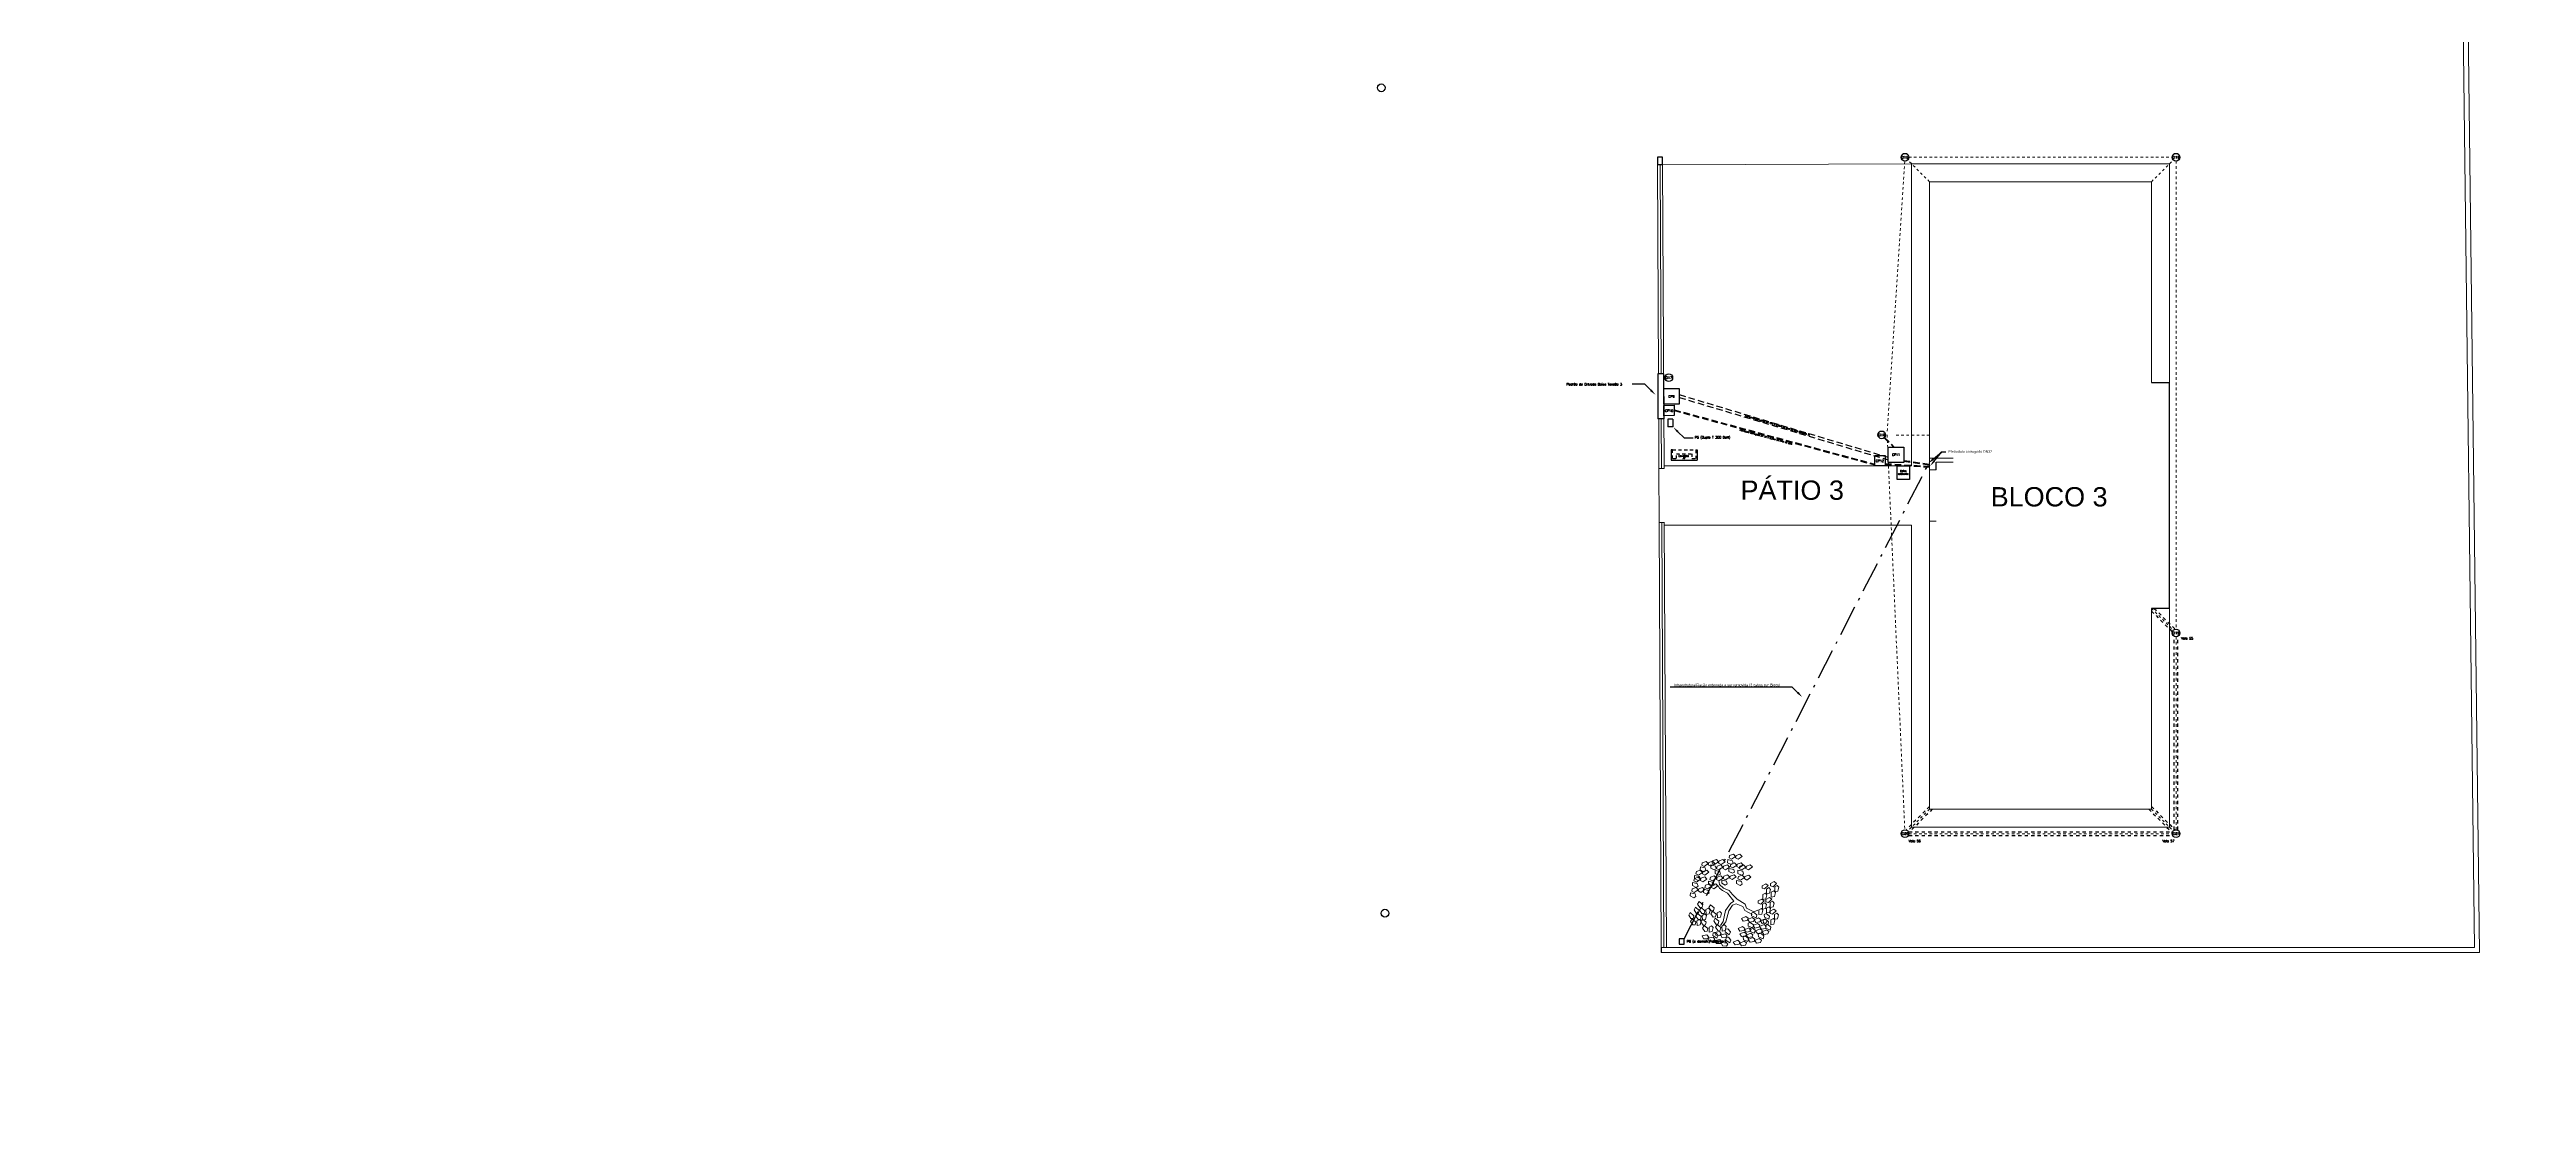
# Model space of a CAD drawing. Extents: x 0 to 11638, y -6007 to 0.
# Drawn here: x 9517.8 to 9614, y -3641.1 to -3599.5 of the extents above; entities that cross this region are included whole.
import ezdxf
from ezdxf import colors
from ezdxf.entities.mleader import LeaderData, LeaderLine
from ezdxf.math import Vec2, Vec3

# ---------------------------------------------------------------- set-up
doc = ezdxf.new("R2010")
doc.units = 0
for name, pattern in [('ACAD_ISO02W100', [15, 12, -3]), ('ACAD_ISO10W100', [18, 12, -3, 0, -3]), ('CACHE', [0.375, 0.25, -0.125]), ('DASHED', [0.25, 0.125, -0.125]), ('HIDDEN2', [0.1875, 0.125, -0.0625])]:
    doc.linetypes.add(name, pattern=pattern)
doc.layers.get('0').update_dxf_attribs({"linetype": 'CONTINUOUS'})
for name, color, linetype, lineweight in [('ARQ - Alvenaria Alta', 251, 'CONTINUOUS', 13), ('ARQ - Alvenaria Média-Baixa', 252, 'CONTINUOUS', 20), ('ARQ - Grades', 1, 'CONTINUOUS', 15), ('ARQ - Guias Calçadas Sarjetas', 254, 'CONTINUOUS', 20), ('ARQ - Textos', 4, 'CONTINUOUS', 5), ('arvore', 92, 'CONTINUOUS', 0), ('CANTEIRO', 7, 'CONTINUOUS', 0), ('ELE-FIXADOR GELCAM', 160, 'CONTINUOUS', 20), ('Elétrica', 30, 'CONTINUOUS', 20), ('Hidrossanitário - Água Fria', 5, 'CONTINUOUS', 5), ('Lógica - Dados Telefonia CFTV', 3, 'CONTINUOUS', 5)]:
    doc.layers.add(name, color=color, linetype=linetype, lineweight=lineweight)
doc.layers.add('ARQ - Cotas', color=1, linetype='CONTINUOUS')
doc.layers.add('ARQ - Desnível Terreno', color=14, linetype='CONTINUOUS')
doc.styles.add('ROMANS', font='romans.shx', dxfattribs={"height": 0.3})
doc.styles.get("Standard").update_dxf_attribs({"font": 'arial.ttf', "height": 0.15})

# ---------------------------------------------------------------- blocks, each defined once
blk = doc.blocks.new('L', base_point=(1.368, 0.591))
for p, q in [((1.281, 0.65), (1.312, 0.675)), ((1.294, 0.6), (1.281, 0.65)), ((1.312, 0.675), (1.342, 0.621)), ((1.275, 0.567), (1.306, 0.592)), ((1.288, 0.517), (1.275, 0.567)), ((1.317, 0.508), (1.288, 0.517)), ((1.322, 0.591), (1.294, 0.6)), ((1.306, 0.592), (1.336, 0.538)), ((1.336, 0.538), (1.317, 0.508)), ((1.342, 0.621), (1.322, 0.591)), ((1.337, 0.489), (1.356, 0.548)), ((1.376, 0.484), (1.337, 0.489)), ((1.356, 0.548), (1.391, 0.554)), ((1.404, 0.527), (1.376, 0.484)), ((1.391, 0.554), (1.404, 0.527))]:
    blk.add_line(p, q)
blk = doc.blocks.new('xdh')
at = {"layer": 'arvore', "color": 62}
for p, q in [((591747.804, 7668453.91), (591747.883, 7668454.033)), ((591747.883, 7668454.033), (591747.971, 7668454.089)), ((591747.9, 7668453.882), (591748.032, 7668454.042)), ((591747.971, 7668454.089), (591748.006, 7668454.192)), ((591748.032, 7668454.042), (591748.181, 7668454.089)), ((591746.604, 7668453.676), (591746.437, 7668453.789)), ((591746.604, 7668453.779), (591746.446, 7668453.873)), ((591747.042, 7668453.723), (591746.604, 7668453.779)), ((591747.033, 7668453.601), (591746.604, 7668453.676)), ((591747.27, 7668453.479), (591747.033, 7668453.601)), ((591747.331, 7668453.563), (591747.042, 7668453.723)), ((591747.252, 7668453.075), (591747.103, 7668452.981)), ((591747.331, 7668453.338), (591747.252, 7668453.075)), ((591747.331, 7668453.338), (591747.27, 7668453.479)), ((591747.427, 7668453.441), (591747.331, 7668453.563)), ((591747.515, 7668453.319), (591747.348, 7668452.99)), ((591747.427, 7668453.441), (591747.716, 7668453.704)), ((591747.515, 7668453.319), (591747.681, 7668453.507)), ((591747.681, 7668453.507), (591747.822, 7668453.657)), ((591747.716, 7668453.704), (591747.804, 7668453.91)), ((591747.822, 7668453.657), (591747.9, 7668453.882)), ((591747.103, 7668452.981), (591746.98, 7668452.681)), ((591747.199, 7668452.925), (591747.086, 7668452.634)), ((591747.086, 7668452.634), (591747.156, 7668452.483)), ((591747.348, 7668452.99), (591747.199, 7668452.925))]:
    blk.add_line(p, q, dxfattribs=at)
for p, xscale, yscale, zscale, rotation in [((591746.683, 7668454.821), 3.047999999999999, 3.047999999999999, 3.047999999999999, 295.0165150851705), ((591746.91, 7668454.633), 3.047999999999999, 3.047999999999999, 3.047999999999999, 295.0165150851705), ((591747.567, 7668454.821), 3.047999999999999, 3.047999999999999, 3.047999999999999, 190.1248425347958), ((591747.979, 7668454.774), 3.047999999999999, 3.047999999999999, 3.047999999999999, 190.1248425347958), ((591748.251, 7668454.718), 3.047999999999999, 3.047999999999999, 3.047999999999999, 190.1248425347958), ((591745.955, 7668453.742), 3.048, 3.048, 3.048, 347.8021081598379), ((591746.096, 7668454.258), 3.048, 3.048, 3.048, 347.8021081598379), ((591746.271, 7668453.789), 3.048, 3.048, 3.048, 347.8021081598379), ((591746.472, 7668454.333), 3.047999999999999, 3.047999999999999, 3.047999999999999, 295.0165150851705), ((591746.551, 7668453.835), 3.047999999999999, 3.047999999999999, 3.047999999999999, 295.0165150851705), ((591747.051, 7668454.061), 3.047999999999999, 3.047999999999999, 3.047999999999999, 295.0165150851705), ((591747.147, 7668454.511), 3.047999999999999, 3.047999999999999, 3.047999999999999, 295.0165150851705), ((591747.751, 7668454.324), 3.047999999999999, 3.047999999999999, 3.047999999999999, 190.1248425347958), ((591748.076, 7668454.155), 3.047999999999999, 3.047999999999999, 3.047999999999999, 190.1248425347958), ((591748.163, 7668453.648), 3.047999999999999, 3.047999999999999, 3.047999999999999, 190.1248425347958), ((591748.522, 7668453.939), 3.047999999999999, 3.047999999999999, 3.047999999999999, 190.1248425347958), ((591748.61, 7668454.521), 3.047999999999999, 3.047999999999999, 3.047999999999999, 190.1248425347958), ((591748.715, 7668454.126), 3.047999999999999, 3.047999999999999, 3.047999999999999, 190.1248425347958), ((591748.198, 7668453.075), 3.047999999999999, 3.047999999999999, 3.047999999999999, 190.1248425347958), ((591748.601, 7668453.056), 3.047999999999999, 3.047999999999999, 3.047999999999999, 190.1248425347958), ((591748.645, 7668453.413), 3.047999999999999, 3.047999999999999, 3.047999999999999, 190.1248425347958), ((591748.978, 7668453.488), 3.047999999999999, 3.047999999999999, 3.047999999999999, 190.1248425347958), ((591746.945, 7668451.977), 3.048, 3.048, 3.048, 66.16076666471405), ((591747.296, 7668452.474), 3.048, 3.048, 3.048, 66.16076666471405), ((591747.384, 7668452.183), 3.048, 3.048, 3.048, 66.16076666471405), ((591747.9, 7668452.371), 3.048, 3.048, 3.048, 66.16076666471405), ((591748.014, 7668452.052), 3.048, 3.048, 3.048, 66.16076666471405)]:
    blk.add_blockref('L', p, dxfattribs=dict(at, xscale=xscale, yscale=yscale, zscale=zscale, rotation=rotation))
at = {"layer": 'arvore', "color": 62, "xscale": 3.047999999999999, "yscale": 3.047999999999999, "zscale": 3.047999999999999}
for p in [(591746.008, 7668453.066), (591746.35, 7668452.84), (591746.551, 7668452.925), (591746.954, 7668452.831), (591746.166, 7668452.493), (591746.525, 7668452.24), (591746.726, 7668452.352), (591746.945, 7668452.333)]:
    blk.add_blockref('L', p, dxfattribs=at)

msp = doc.modelspace()

# ---------------------------------------------------------------- linework, layer by layer
at = {"ltscale": 0.01, "transparency": 33554684}
for p, q in [((9599.429, -3612.471), (9600.134, -3612.471)), ((9600.134, -3621.241), (9600.134, -3612.471)), ((9600.134, -3621.241), (9599.429, -3621.241))]:
    msp.add_line(p, q, dxfattribs=at)
at = {"lineweight": -2}
for p, q in [((9591.059, -3615.856), (9591.059, -3615.556)), ((9589.549, -3616.236), (9589.549, -3615.706)), ((9589.549, -3615.706), (9590.029, -3615.706)), ((9590.029, -3616.236), (9589.549, -3616.236)), ((9590.029, -3615.706), (9590.029, -3616.236)), ((9590.809, -3615.72), (9590.809, -3615.67)), ((9580.386, -3634.415), (9580.386, -3634.615))]:
    msp.add_line(p, q, dxfattribs=at)
at = {"layer": 'ARQ - Alvenaria Alta'}
for p, q in [((9611.972, -3634.415), (9610.768, -3535.333)), ((9612.174, -3634.615), (9610.965, -3535.131)), ((9591.059, -3615.856), (9590.809, -3615.856)), ((9591.059, -3617.856), (9590.809, -3617.856)), ((9611.972, -3634.415), (9580.386, -3634.415)), ((9612.174, -3634.615), (9580.387, -3634.615)), ((9612.173, -3634.415), (9612.172, -3634.415))]:
    msp.add_line(p, q, dxfattribs=at)
at = {"layer": 'ARQ - Alvenaria Alta', "lineweight": -2}
for p, q in [((9580.438, -3603.717), (9580.238, -3603.718)), ((9580.238, -3603.718), (9580.239, -3604.018)), ((9580.439, -3604.017), (9580.239, -3604.018)), ((9580.439, -3604.017), (9580.439, -3603.717))]:
    msp.add_line(p, q, dxfattribs=at)
at = {"layer": 'ARQ - Alvenaria Alta', "ltscale": 0.01, "transparency": 33554684}
for p, q in [((9590.809, -3629.041), (9590.809, -3604.671)), ((9590.809, -3604.671), (9599.429, -3604.671)), ((9599.429, -3612.471), (9599.429, -3604.671)), ((9590.809, -3615.406), (9591.726, -3615.406)), ((9591.059, -3615.556), (9591.726, -3615.556)), ((9599.429, -3629.041), (9599.429, -3621.241)), ((9599.429, -3629.041), (9590.809, -3629.041))]:
    msp.add_line(p, q, dxfattribs=at)
at = {"layer": 'ARQ - Alvenaria Média-Baixa'}
for p, q in [((9580.278, -3612.132), (9580.239, -3604.018)), ((9580.496, -3615.806), (9580.439, -3604.017)), ((9580.296, -3615.807), (9580.287, -3613.875)), ((9580.501, -3615.806), (9580.296, -3615.807)), ((9580.507, -3617.906), (9580.302, -3617.905)), ((9580.386, -3634.415), (9580.306, -3617.906)), ((9580.586, -3634.415), (9580.506, -3617.906))]:
    msp.add_line(p, q, dxfattribs=at)
at = {"layer": 'ARQ - Alvenaria Média-Baixa', "lineweight": -2}
for p, q in [((9580.826, -3615.086), (9580.776, -3615.086)), ((9580.776, -3615.086), (9580.776, -3615.486)), ((9580.776, -3615.486), (9581.776, -3615.486)), ((9581.726, -3615.086), (9581.776, -3615.086)), ((9581.776, -3615.086), (9581.776, -3615.486))]:
    msp.add_line(p, q, dxfattribs=at)
at = {"layer": 'ARQ - Alvenaria Média-Baixa', "linetype": 'HIDDEN2', "lineweight": -2}
for p, q in [((9580.826, -3615.426), (9580.826, -3615.086)), ((9580.826, -3615.086), (9581.726, -3615.086)), ((9580.826, -3615.426), (9580.976, -3615.426)), ((9580.976, -3615.426), (9580.976, -3615.236)), ((9580.976, -3615.236), (9581.576, -3615.236)), ((9581.576, -3615.236), (9581.576, -3615.426)), ((9581.576, -3615.426), (9581.726, -3615.426)), ((9581.726, -3615.086), (9581.726, -3615.426))]:
    msp.add_line(p, q, dxfattribs=at)
at = {"layer": 'ARQ - Cotas', "lineweight": -2}
for p, q in [((9581.277, -3634.082), (9581.077, -3634.082)), ((9581.077, -3634.082), (9581.077, -3634.282)), ((9581.077, -3634.282), (9581.277, -3634.282)), ((9581.277, -3634.282), (9581.277, -3634.082))]:
    msp.add_line(p, q, dxfattribs=at)
at = {"layer": 'ARQ - Desnível Terreno', "linetype": 'DASHED', "lineweight": -2}
for p, q in [((9599.429, -3621.347), (9600.224, -3622.142)), ((9599.535, -3621.241), (9600.33, -3622.036)), ((9600.308, -3629.845), (9600.308, -3622.345)), ((9600.458, -3629.845), (9600.458, -3622.345)), ((9590.809, -3628.935), (9589.907, -3629.836)), ((9590.915, -3629.041), (9590.013, -3629.942)), ((9599.323, -3629.041), (9600.224, -3629.942)), ((9599.429, -3628.935), (9600.33, -3629.836)), ((9590.004, -3629.92), (9600.233, -3629.92)), ((9590.004, -3630.07), (9600.233, -3630.07))]:
    msp.add_line(p, q, dxfattribs=at)
at = {"layer": 'ARQ - Grades'}
for p, q in [((9580.339, -3604.018), (9580.38, -3612.131)), ((9580.389, -3613.874), (9580.399, -3615.806)), ((9580.486, -3634.415), (9580.405, -3617.905))]:
    msp.add_line(p, q, dxfattribs=at)
at = {"layer": 'ARQ - Guias Calçadas Sarjetas', "ltscale": 0.01, "transparency": 33554684}
for p, q in [((9590.109, -3603.971), (9580.439, -3604.017)), ((9590.109, -3603.971), (9600.129, -3603.971)), ((9590.109, -3615.706), (9590.109, -3603.971)), ((9600.129, -3612.471), (9600.129, -3603.971)), ((9580.296, -3615.807), (9580.306, -3617.906)), ((9590.109, -3615.706), (9580.496, -3615.706)), ((9590.109, -3618.006), (9580.507, -3618.006)), ((9590.109, -3629.741), (9590.109, -3618.006)), ((9600.129, -3629.741), (9600.129, -3621.241)), ((9600.129, -3629.741), (9590.109, -3629.741))]:
    msp.add_line(p, q, dxfattribs=at)
at = {"layer": 'ELE-FIXADOR GELCAM', "color": 6, "linetype": 'ACAD_ISO02W100', "ltscale": 0.001}
for p, q in [((9589.168, -3614.356), (9589.844, -3603.866)), ((9590.809, -3604.671), (9589.96, -3603.822)), ((9590.004, -3603.716), (9600.233, -3603.716)), ((9599.429, -3604.671), (9600.277, -3603.822)), ((9600.383, -3603.866), (9600.383, -3622.045)), ((9589.159, -3614.506), (9589.847, -3629.845)), ((9590.809, -3614.509), (9589.409, -3614.509)), ((9599.429, -3621.241), (9600.277, -3622.089)), ((9600.383, -3629.845), (9600.383, -3622.345)), ((9590.809, -3629.041), (9589.96, -3629.889)), ((9599.429, -3629.041), (9600.277, -3629.889)), ((9590.004, -3629.995), (9600.233, -3629.995))]:
    msp.add_line(p, q, dxfattribs=at)
at = {"layer": 'Elétrica', "lineweight": -2}
for p, q in [((9580.478, -3612.131), (9580.248, -3612.132)), ((9580.248, -3612.132), (9580.257, -3613.875)), ((9580.478, -3612.131), (9580.487, -3613.874)), ((9580.483, -3612.703), (9581.083, -3612.703)), ((9580.483, -3613.303), (9580.483, -3612.703)), ((9581.083, -3612.703), (9581.083, -3613.303)), ((9581.083, -3613.303), (9580.483, -3613.303)), ((9580.487, -3613.874), (9580.257, -3613.875)), ((9580.836, -3613.897), (9580.636, -3613.898)), ((9580.636, -3613.898), (9580.638, -3614.185)), ((9580.838, -3614.184), (9580.638, -3614.185)), ((9580.836, -3613.897), (9580.838, -3614.184)), ((9589.203, -3614.974), (9589.803, -3614.974)), ((9589.203, -3615.574), (9589.203, -3614.974)), ((9589.803, -3615.574), (9589.203, -3615.574)), ((9589.803, -3614.974), (9589.803, -3615.574))]:
    msp.add_line(p, q, dxfattribs=at)
at = {"layer": 'Elétrica', "linetype": 'CACHE', "lineweight": -2}
for p, q in [((9581.083, -3612.94), (9589.203, -3615.374)), ((9581.083, -3613.046), (9589.203, -3615.474)), ((9589.05, -3614.615), (9589.409, -3614.974)), ((9589.064, -3614.601), (9589.437, -3614.974)), ((9589.803, -3615.524), (9590.809, -3615.67)), ((9589.807, -3615.492), (9590.809, -3615.638))]:
    msp.add_line(p, q, dxfattribs=at)
at = {"layer": 'Elétrica', "linetype": 'ACAD_ISO10W100', "lineweight": -2, "ltscale": 0.1}
msp.add_line((9581.277, -3634.082), (9590.809, -3615.556), dxfattribs=at)
at = {"layer": 'Elétrica', "lineweight": -2}
for centre in [(9569.51, -3601.02), (9589.854, -3603.716), (9600.383, -3603.716), (9580.679, -3612.28), (9588.951, -3614.502), (9600.383, -3622.195), (9589.854, -3629.995), (9600.383, -3629.995), (9569.654, -3633.083)]:
    msp.add_circle(centre, 0.15, dxfattribs=at)
at = {"layer": 'Lógica - Dados Telefonia CFTV', "lineweight": -2}
for p, q in [((9580.486, -3613.356), (9580.886, -3613.354)), ((9580.488, -3613.756), (9580.486, -3613.356)), ((9580.886, -3613.354), (9580.888, -3613.754)), ((9580.888, -3613.754), (9580.488, -3613.756)), ((9588.679, -3615.706), (9588.679, -3615.306)), ((9588.679, -3615.306), (9589.079, -3615.306)), ((9589.079, -3615.306), (9589.079, -3615.706)), ((9589.079, -3615.706), (9588.679, -3615.706))]:
    msp.add_line(p, q, dxfattribs=at)
at = {"layer": 'Lógica - Dados Telefonia CFTV', "linetype": 'CACHE', "lineweight": -2}
for p, q in [((9580.886, -3613.525), (9588.679, -3615.64)), ((9580.887, -3613.559), (9588.679, -3615.672)), ((9589.079, -3615.648), (9590.809, -3615.752)), ((9589.081, -3615.617), (9590.809, -3615.72))]:
    msp.add_line(p, q, dxfattribs=at)

# ---------------------------------------------------------------- block references
at = {"layer": 'CANTEIRO', "rotation": 85.08863919814387}
msp.add_blockref('xdh', (7599218.539, -1249738.005), dxfattribs=at)

# ---------------------------------------------------------------- texts
at = {"lineweight": -2, "insert": (9589.078, -3615.869), "char_height": 0.0675, "attachment_point": 1, "style": 'ROMANS'}
msp.add_mtext_dynamic_manual_height_columns('\\pxqc;Caixa\\Pexistente', width=1.41912, gutter_width=13.5, heights=[0], dxfattribs=at)
at = {"layer": 'ARQ - Desnível Terreno', "linetype": 'ByBlock', "char_height": 0.09, "style": 'ROMANS'}
for s, insert, attachment_point in [('Vala 55', (9601.047, -3622.36), 3), ('Vala 56', (9590, -3630.232), 1), ('Vala 57', (9599.855, -3630.232), 1)]:
    msp.add_mtext_dynamic_manual_height_columns(s, width=1.97206, gutter_width=18, heights=[0], dxfattribs=dict(at, insert=insert, attachment_point=attachment_point))
at = {"layer": 'ARQ - Textos', "linetype": 'Continuous', "char_height": 0.75, "attachment_point": 1}
for s, insert in [('PÁTIO 3', (9583.466, -3616.275)), ('BLOCO 3', (9593.182, -3616.532))]:
    msp.add_mtext_dynamic_manual_height_columns(s, width=40.70825, gutter_width=10.045, heights=[0], dxfattribs=dict(at, insert=insert))
at = {"layer": 'Elétrica', "linetype": 'ByBlock', "char_height": 0.09, "attachment_point": 1, "style": 'ROMANS'}
for s, width, insert in [('CI15', 1.89216, (9589.711, -3603.673)), ('CI16', 1.89216, (9600.244, -3603.673)), ('Padrão de Entrada Baixa Tensão 3', 2.50495, (9576.708, -3612.488)), ('CI17', 1.89216, (9580.545, -3612.237)), ('CP9', 1.89216, (9580.667, -3612.966)), ('P5 (Duplo T 300 DaN)', 1.97206, (9581.688, -3614.551)), ('CI18', 1.89216, (9588.819, -3614.458)), ('CP11', 1.89216, (9589.351, -3615.228)), ('CI19', 1.89216, (9600.244, -3622.152)), ('CI20', 1.89216, (9589.728, -3629.952)), ('CI21', 1.89216, (9600.257, -3629.952)), ('P6 (a demolir/reaterrar)', 1.97206, (9581.378, -3634.131))]:
    msp.add_mtext_dynamic_manual_height_columns(s, width=width, gutter_width=18, heights=[0], dxfattribs=dict(at, insert=insert))
at = {"layer": 'Elétrica', "linetype": 'ByBlock', "insert": (9583.656, -3613.723), "char_height": 0.05625, "attachment_point": 1, "rotation": 343.31443, "style": 'ROMANS'}
msp.add_mtext_dynamic_manual_height_columns('Eletroduto corrugado DN 100 a 0,35m do nível do solo (circuito 3)', width=3.099, gutter_width=11.25, heights=[0], dxfattribs=at)
at = {"layer": 'Hidrossanitário - Água Fria', "linetype": 'ByBlock', "char_height": 0.072, "attachment_point": 1, "style": 'ROMANS'}
for s, insert in [('Cavalete', (9581.055, -3615.281)), ('AF', (9581.22, -3615.377))]:
    msp.add_mtext_dynamic_manual_height_columns(s, width=1.57765, gutter_width=14.4, heights=[0], dxfattribs=dict(at, insert=insert))
at = {"layer": 'Lógica - Dados Telefonia CFTV', "linetype": 'ByBlock', "char_height": 0.09, "attachment_point": 1, "style": 'ROMANS'}
for s, insert in [('CP10', (9580.532, -3613.521)), ('CP12', (9588.721, -3615.468))]:
    msp.add_mtext_dynamic_manual_height_columns(s, width=1.89216, gutter_width=18, heights=[0], dxfattribs=dict(at, insert=insert))
at = {"layer": 'Lógica - Dados Telefonia CFTV', "linetype": 'ByBlock', "insert": (9583.448, -3614.279), "char_height": 0.05625, "attachment_point": 1, "rotation": 344.8197, "style": 'ROMANS'}
msp.add_mtext_dynamic_manual_height_columns('Eletroduto corrugado DN 32 a 0,35m do nível do solo', width=2.85638, gutter_width=11.25, heights=[0], dxfattribs=at)

# ---------------------------------------------------------------- leaders
at = {"lineweight": -2}
ml = msp.add_multileader_mtext('Standard', dxfattribs=at)
ml.set_content(' ', color=256, style='STANDARD')
ml.set_leader_properties(color=256, linetype='BYLAYER', lineweight=-1)
ml.build(insert=Vec2(0, 0))
ml.multileader.update_dxf_attribs({"text_right_attachment_type": 6, "dogleg_length": 0.36, "arrow_head_size": 0.25})
ctx = ml.context
ctx.base_point, ctx.char_height, ctx.arrow_head_size, ctx.landing_gap_size, ctx.plane_origin = Vec3(9579.148, -3612.481), 0.1, 0.25, 0.1, Vec3(9580.163, -3612.948)
ctx.right_attachment, ctx.text_align_type = 6, 2
notes = []
notes.append((ctx, [(0, (1, 1, 0), (9579.746, -3612.531), (-1, 0), 0.36, [(0, [(9580.163, -3612.948)], 0, [])])]))
ctx.mtext.insert, ctx.mtext.alignment, ctx.mtext.flow_direction = Vec3(9579.286, -3612.431), 3, 5
ml = msp.add_multileader_mtext('Standard', dxfattribs=at)
ml.set_content(' ', color=256, style='STANDARD')
ml.set_leader_properties(color=256, linetype='BYLAYER', lineweight=-1)
ml.build(insert=Vec2(0, 0))
ml.multileader.update_dxf_attribs({"text_right_attachment_type": 6, "dogleg_length": 0.36, "arrow_head_size": 0.25})
ctx = ml.context
ctx.base_point, ctx.char_height, ctx.arrow_head_size, ctx.landing_gap_size, ctx.plane_origin = Vec3(9581.631, -3614.621), 0.1, 0.25, 0.1, Vec3(9580.854, -3614.204)
ctx.right_attachment = 6
notes.append((ctx, [(0, (1, 1, 0), (9581.271, -3614.621), (1, 0), 0.36, [(0, [(9580.854, -3614.204)], 0, [])])]))
ctx.mtext.insert, ctx.mtext.flow_direction = Vec3(9581.731, -3614.571), 5
ml = msp.add_multileader_mtext('Standard', dxfattribs=at)
ml.set_content('Eletroduto corrugado DN32', color=256, style='STANDARD')
ml.set_leader_properties(color=256, linetype='BYLAYER', lineweight=-1)
ml.build(insert=Vec2(0, 0))
ml.multileader.update_dxf_attribs({"text_right_attachment_type": 6, "dogleg_length": 0.36, "arrow_head_size": 0.25})
ctx = ml.context
ctx.base_point, ctx.char_height, ctx.arrow_head_size, ctx.landing_gap_size, ctx.plane_origin = Vec3(9591.445, -3615.164), 0.1, 0.25, 0.1, Vec3(9590.809, -3615.642)
ctx.right_attachment = 6
notes.append((ctx, [(0, (1, 1, 0), (9591.286, -3615.164), (1, 0), 0.159, [(0, [(9590.755, -3615.606)], 0, []), (1, [(9590.826, -3615.713)], 0, [])])]))
ctx.mtext.insert, ctx.mtext.flow_direction = Vec3(9591.545, -3615.099), 5
ml = msp.add_multileader_mtext('Standard', dxfattribs=at)
ml.set_content('Infraestrutura/Fiação enterrada a ser removida (3 cabos por Bloco)', color=256, style='STANDARD')
ml.set_leader_properties(color=256, linetype='BYLAYER', lineweight=-1)
ml.build(insert=Vec2(0, 0))
ml.multileader.update_dxf_attribs({"text_right_attachment_type": 6, "dogleg_length": 0.36, "arrow_head_size": 0.25})
ctx = ml.context
ctx.base_point, ctx.char_height, ctx.arrow_head_size, ctx.landing_gap_size, ctx.plane_origin = Vec3(9580.79, -3624.232), 0.1, 0.25, 0.1, Vec3(9585.862, -3624.688)
ctx.right_attachment, ctx.text_align_type = 6, 2
notes.append((ctx, [(0, (1, 1, 0), (9585.471, -3624.297), (-1, 0), 0.36, [(0, [(9585.862, -3624.688)], 0, [])])]))
ctx.mtext.insert, ctx.mtext.alignment, ctx.mtext.flow_direction = Vec3(9585.011, -3624.167), 3, 5
for ctx, leaders in notes:
    for number, flags, end, landing, length, lines in leaders:
        leader = LeaderData()
        leader.index, (leader.has_last_leader_line, leader.has_dogleg_vector, leader.attachment_direction) = number, flags
        leader.last_leader_point, leader.dogleg_vector, leader.dogleg_length = Vec3(end), Vec3(landing), length
        for number, points, colour, breaks in lines:
            line = LeaderLine()
            line.index, line.vertices, line.color, line.breaks = number, Vec3.list(points), colors.encode_raw_color(colour), breaks
            leader.lines.append(line)
        ctx.leaders.append(leader)

doc.saveas('drawing.dxf')
